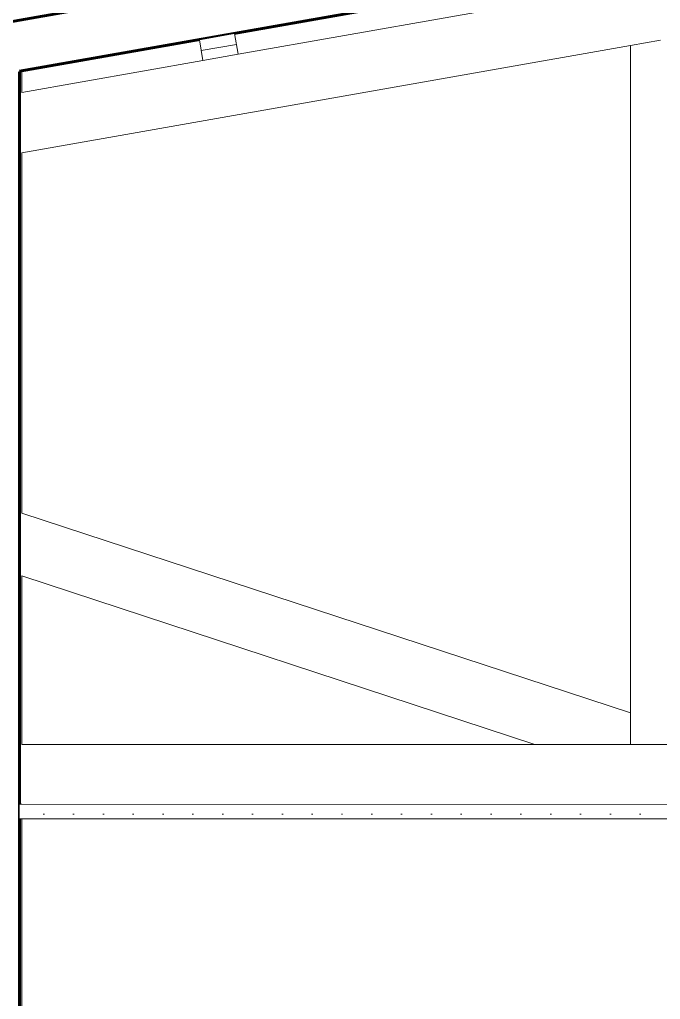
# Model space of a CAD drawing. Header units: metres. Extents: x 48 to 635, y -15 to 39.
# Drawn here: x 427.642 to 428.717, y -12.184 to -10.541 of the extents above; entities that cross this region are included whole.
import ezdxf

# ---------------------------------------------------------------- set-up
doc = ezdxf.new("R2010")
doc.units = ezdxf.units.M
doc.header["$MEASUREMENT"] = 0
doc.linetypes.add('Wipeout_Contour', pattern=[1, 0, -1])
for name, color, linetype in [('Interior - Furniture', 7, 'Continuous'), ('Shell - Roof', 7, 'Continuous'), ('Site & Landscape - Terrain', 7, 'Continuous'), ('Structural - Bearing', 7, 'Continuous')]:
    doc.layers.add(name, color=color, linetype=linetype)

msp = doc.modelspace()

# ---------------------------------------------------------------- wipeouts: each hides what was drawn before it
at = {"color": 254, "linetype": 'Wipeout_Contour', "lineweight": 0, "ltscale": 10744.270318}
msp.add_wipeout([(427.6462, -10.6633), (427.9497, -10.6098), (427.9436, -10.5754), (428.0027, -10.5649), (428.0088, -10.5994), (428.7167, -10.4746), (429.4407, -10.6022), (429.4467, -10.5678), (429.5058, -10.5782), (429.4997, -10.6127), (430.327, -10.7585), (430.3331, -10.7241), (430.3921, -10.7345), (430.3861, -10.7689), (431.2133, -10.9148), (431.2194, -10.8803), (431.2785, -10.8908), (431.2724, -10.9252), (431.8562, -11.0282), (431.8562, -10.9923), (429.1604, -10.5167), (429.1565, -10.5178), (429.1565, -10.5161), (428.7167, -10.4385), (427.6462, -10.6273)], dxfattribs=at).dxf.layer = 'Structural - Bearing'
at = {"color": 254, "linetype": 'Wipeout_Contour', "lineweight": 0, "ltscale": 1284.789652}
msp.add_wipeout([(428.5064, -11.7563), (427.6462, -11.4739), (427.6462, -11.7563)], dxfattribs=at).dxf.layer = 'Structural - Bearing'
at = {"color": 254, "linetype": 'Wipeout_Contour', "lineweight": 0, "ltscale": 1711.262421}
msp.add_wipeout([(427.6462, -11.8813), (427.6422, -11.8813), (427.6422, -12.3113), (427.6462, -12.3113)], dxfattribs=at).dxf.layer = 'Structural - Bearing'

# ---------------------------------------------------------------- next in the draw order: wipeouts: each hides what was drawn before it
at = {"color": 254, "linetype": 'Wipeout_Contour', "lineweight": 0, "ltscale": 1713.199913}
msp.add_wipeout([(428.6667, -10.5849), (427.6462, -10.7649), (427.6462, -11.3687), (428.6667, -11.7036)], dxfattribs=at).dxf.layer = 'Structural - Bearing'

# ---------------------------------------------------------------- next in the draw order: wipeouts: each hides what was drawn before it
at = {"color": 254, "linetype": 'Wipeout_Contour', "lineweight": 0, "ltscale": 5984.405943}
msp.add_wipeout([(427.6422, -10.628), (427.6422, -11.8563), (427.646, -11.8563), (427.646, -11.7563), (427.6462, -11.7563), (427.6462, -11.4739), (427.646, -11.4739), (427.646, -11.3686), (427.6462, -11.3687), (427.6462, -10.7649), (427.646, -10.7649), (427.646, -10.6634), (427.6462, -10.6633), (427.6462, -10.6273)], dxfattribs=at).dxf.layer = 'Structural - Bearing'

# ---------------------------------------------------------------- next in the draw order: wipeouts: each hides what was drawn before it
at = {"color": 254, "linetype": 'Wipeout_Contour', "lineweight": 0, "ltscale": 1710.292055}
msp.add_wipeout([(427.1922, -10.7074), (427.1922, -12.3113), (427.6422, -12.3113), (427.6422, -10.628)], dxfattribs=at).dxf.layer = 'Structural - Bearing'

# ---------------------------------------------------------------- next in the draw order: linework, layer by layer
at = {"layer": 'Structural - Bearing', "color": 7, "linetype": 'Continuous', "lineweight": 60}
for p, q in [((427.6422, -10.628), (427.6422, -11.8563)), ((427.6422, -11.8563), (427.6422, -11.8813)), ((427.6422, -11.8813), (427.6422, -12.3113))]:
    msp.add_line(p, q, dxfattribs=at)
at = {"layer": 'Structural - Bearing', "color": 251, "linetype": 'Continuous', "lineweight": 20, "true_color": 0x6a6a6a}
for p, q in [((427.6462, -10.6273), (427.6462, -10.6633)), ((427.6462, -10.7649), (427.6462, -11.3687)), ((427.6462, -11.4739), (427.6462, -11.7563)), ((427.6462, -11.8813), (427.6462, -12.3113))]:
    msp.add_line(p, q, dxfattribs=at)

# ---------------------------------------------------------------- next in the draw order: wipeouts: each hides what was drawn before it
at = {"color": 254, "linetype": 'Wipeout_Contour', "lineweight": 0, "ltscale": 2572.874289}
msp.add_wipeout([(428.7167, -10.3523), (419.6162, -11.9576), (419.6162, -12.0438), (428.7167, -10.4385), (437.6362, -12.0119), (437.6362, -11.9257)], dxfattribs=at).dxf.layer = 'Shell - Roof'

# ---------------------------------------------------------------- next in the draw order: linework, layer by layer
at = {"layer": 'Shell - Roof', "color": 7, "linetype": 'Continuous', "lineweight": 60, "flags": 128}
for points in [[(437.6362, -11.9257), (428.7167, -10.3523), (419.6162, -11.9576)], [(431.8562, -10.9923), (428.7167, -10.4385), (427.6422, -10.628)]]:
    msp.add_lwpolyline(points, dxfattribs=at)

# ---------------------------------------------------------------- next in the draw order: wipeouts: each hides what was drawn before it
at = {"color": 254, "linetype": 'Wipeout_Contour', "lineweight": 0, "ltscale": 1713.252801}
msp.add_wipeout([(428.7167, -10.4746), (427.646, -10.6634), (427.646, -10.7649), (428.7167, -10.5761)], dxfattribs=at).dxf.layer = 'Interior - Furniture'
at = {"color": 254, "linetype": 'Wipeout_Contour', "lineweight": 0, "ltscale": 1719.639741}
msp.add_wipeout([(431.8492, -11.8563), (427.6422, -11.8563), (427.6422, -11.8813), (431.8492, -11.8813)], dxfattribs=at).dxf.layer = 'Site & Landscape - Terrain'

# ---------------------------------------------------------------- next in the draw order: hatches: boundary and pattern name
at = {"layer": 'Site & Landscape - Terrain', "linetype": 'Continuous', "lineweight": 15, "true_color": 0x93a0c6}
h = msp.add_hatch(dxfattribs=at)
h.set_pattern_fill('Plaster_0001', color=253, style=0, pattern_type=2)
h.set_pattern_definition([(0, (362.45774, -14.60127), (0, 0.08660254), [0, -0.05]), (0, (362.48274, -14.557965), (0, 0.08660254), [0, -0.05])])
h.paths.add_polyline_path([(431.8492, -11.8563), (427.6422, -11.8563), (427.6422, -11.8813), (431.8492, -11.8813)])

# ---------------------------------------------------------------- next in the draw order: linework, layer by layer
at = {"layer": 'Interior - Furniture', "color": 134, "linetype": 'Continuous', "lineweight": 18}
msp.add_line((427.9497, -10.6098), (427.646, -10.6634), dxfattribs=at)
at = {"layer": 'Site & Landscape - Terrain', "color": 55, "linetype": 'Continuous', "lineweight": 13, "true_color": 0xa2a233}
for p, q in [((431.8492, -11.8563), (427.6422, -11.8563)), ((431.8492, -11.8813), (427.6422, -11.8813))]:
    msp.add_line(p, q, dxfattribs=at)

# ---------------------------------------------------------------- next in the draw order: wipeouts: each hides what was drawn before it
at = {"color": 254, "linetype": 'Wipeout_Contour', "lineweight": 0, "ltscale": 1719.654519}
msp.add_wipeout([(431.8562, -11.7563), (427.646, -11.7563), (427.646, -11.8563), (431.8562, -11.8563)], dxfattribs=at).dxf.layer = 'Interior - Furniture'

# ---------------------------------------------------------------- next in the draw order: wipeouts: each hides what was drawn before it
at = {"color": 254, "linetype": 'Wipeout_Contour', "lineweight": 0, "ltscale": 2144.287063}
msp.add_wipeout([(428.7167, -10.5761), (428.6667, -10.5849), (428.6667, -11.7563), (428.7667, -11.7563), (428.7667, -10.5849)], dxfattribs=at).dxf.layer = 'Interior - Furniture'

# ---------------------------------------------------------------- next in the draw order: linework, layer by layer
at = {"layer": 'Interior - Furniture', "color": 134, "linetype": 'Continuous', "lineweight": 18}
for p, q in [((428.7167, -10.4746), (428.0088, -10.5994)), ((428.6667, -10.5849), (428.7167, -10.5761)), ((427.646, -10.7649), (428.6667, -10.5849))]:
    msp.add_line(p, q, dxfattribs=at)

# ---------------------------------------------------------------- next in the draw order: wipeouts: each hides what was drawn before it
at = {"color": 254, "linetype": 'Wipeout_Contour', "lineweight": 0, "ltscale": 2141.594665}
msp.add_wipeout([(427.646, -11.4739), (428.5064, -11.7563), (428.6667, -11.7563), (428.6667, -11.7036), (427.646, -11.3686)], dxfattribs=at).dxf.layer = 'Interior - Furniture'

# ---------------------------------------------------------------- next in the draw order: linework, layer by layer
at = {"layer": 'Interior - Furniture', "color": 134, "linetype": 'Continuous', "lineweight": 18}
for p, q in [((428.6667, -10.5849), (428.6667, -11.7036)), ((428.6667, -11.7036), (427.646, -11.3686)), ((427.646, -11.4739), (428.5064, -11.7563)), ((428.6667, -11.7036), (428.6667, -11.7563)), ((428.5064, -11.7563), (427.646, -11.7563)), ((428.927, -11.7563), (428.5064, -11.7563))]:
    msp.add_line(p, q, dxfattribs=at)

# ---------------------------------------------------------------- next in the draw order: wipeouts: each hides what was drawn before it
at = {"color": 254, "linetype": 'Wipeout_Contour', "lineweight": 0, "ltscale": 1712.429284}
msp.add_wipeout([(427.9497, -10.6098), (428.0088, -10.5994), (428.0027, -10.5649), (427.9436, -10.5754)], dxfattribs=at).dxf.layer = 'Interior - Furniture'

# ---------------------------------------------------------------- next in the draw order: hatches: boundary and pattern name
at = {"layer": 'Interior - Furniture', "linetype": 'Continuous', "lineweight": 13, "true_color": 0xbf927d}
h = msp.add_hatch(dxfattribs=at)
h.set_pattern_fill('Wood_0001', color=33, style=0, pattern_type=2)
h.set_pattern_definition([(10, (362.457736, -14.601266), (-0.007814168, 0.044316348), [])])
h.paths.add_polyline_path([(427.9497, -10.6098), (428.0088, -10.5994), (428.0027, -10.5649), (427.9436, -10.5754)])

# ---------------------------------------------------------------- next in the draw order: linework, layer by layer
at = {"layer": 'Interior - Furniture', "color": 104, "linetype": 'Continuous', "lineweight": 20, "true_color": 0x029e21}
for p, q in [((428.0027, -10.5649), (427.9436, -10.5754)), ((427.9436, -10.5754), (427.9497, -10.6098)), ((428.0027, -10.5649), (428.0088, -10.5994)), ((428.0088, -10.5994), (427.9497, -10.6098))]:
    msp.add_line(p, q, dxfattribs=at)

doc.saveas('drawing.dxf')
